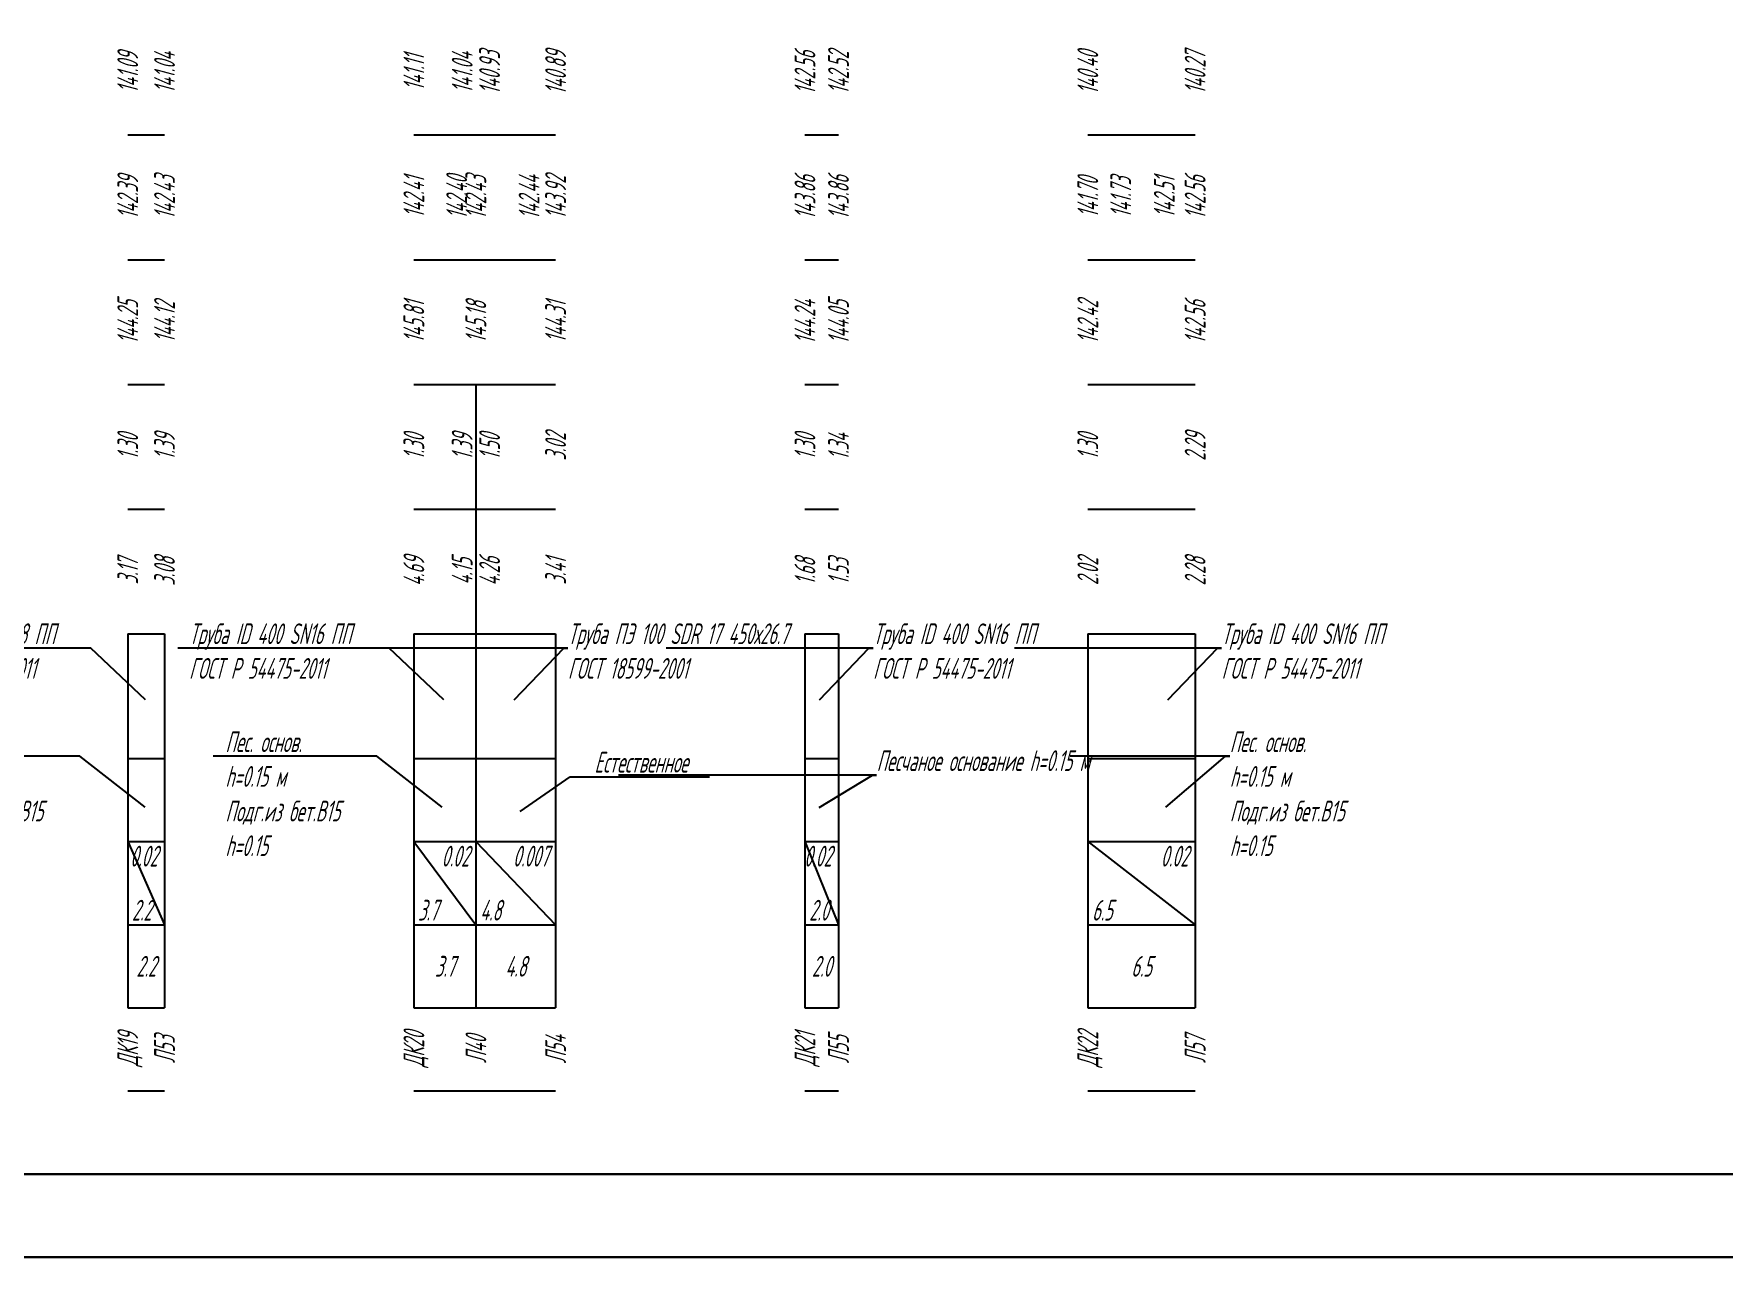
# Model space of a CAD drawing. Header units: metres. Extents: x -30 to 2050, y -671 to -251.
# Drawn here: x 1592.7 to 1796, y -670.5 to -523.4 of the extents above; entities that cross this region are included whole.
import ezdxf
from ezdxf import colors
from ezdxf.entities.mleader import LeaderData, LeaderLine
from ezdxf.enums import TextEntityAlignment as Align
from ezdxf.math import Vec2, Vec3

# ---------------------------------------------------------------- set-up
doc = ezdxf.new("R2010")
doc.units = ezdxf.units.M
doc.header["$LTSCALE"] = 0.2
doc.layers.add('МГТ_ИГ_Вспомогательный', color=220, linetype='Continuous', lineweight=30)
doc.layers.add('Таблица', color=7, linetype='Continuous')
doc.styles.add('SPDS', font='SPDS', dxfattribs={"width": 0.7, "oblique": 15, "height": 2.5})
doc.styles.get("Standard").update_dxf_attribs({"font": 'SPDS.shx', "width": 0.7, "oblique": 15, "height": 3})

# ---------------------------------------------------------------- blocks, each defined once
blk = doc.blocks.new('_None')

msp = doc.modelspace()

# ---------------------------------------------------------------- linework, layer by layer
at = {"layer": 'МГТ_ИГ_Вспомогательный', "color": 0}
for points in [[(-30, -250.55), (2050, -250.55), (2050, -670.55), (-30, -670.55)], [(2045, -660.55), (-10, -660.55), (-10, -255.55), (2045, -255.55)]]:
    msp.add_lwpolyline(points, close=True, dxfattribs=at)
at = {"layer": 'Таблица'}
for p, q in [((1604.04, -535.55), (1608.46, -535.55)), ((1638.46, -535.55), (1655.51, -535.55)), ((1685.51, -535.55), (1689.54, -535.55)), ((1719.54, -535.55), (1732.45, -535.55)), ((1604.04, -550.55), (1608.46, -550.55)), ((1638.46, -550.55), (1655.51, -550.55)), ((1685.51, -550.55), (1689.54, -550.55)), ((1719.54, -550.55), (1732.45, -550.55)), ((1604.04, -565.55), (1608.46, -565.55)), ((1638.46, -565.55), (1655.51, -565.55)), ((1645.92, -565.55), (1645.92, -580.55)), ((1685.51, -565.55), (1689.54, -565.55)), ((1719.54, -565.55), (1732.45, -565.55)), ((1604.04, -580.55), (1608.46, -580.55)), ((1638.46, -580.55), (1655.51, -580.55)), ((1645.92, -580.55), (1645.92, -595.55)), ((1685.51, -580.55), (1689.54, -580.55)), ((1719.54, -580.55), (1732.45, -580.55)), ((1604.04, -595.55), (1608.46, -595.55)), ((1604.04, -595.55), (1604.04, -610.55)), ((1608.46, -595.55), (1608.46, -610.55)), ((1638.46, -595.55), (1655.51, -595.55)), ((1638.46, -595.55), (1638.46, -610.55)), ((1645.92, -595.55), (1645.92, -620.55)), ((1655.51, -595.55), (1655.51, -610.55)), ((1685.51, -595.55), (1689.54, -595.55)), ((1685.51, -595.55), (1685.51, -610.55)), ((1689.54, -595.55), (1689.54, -610.55)), ((1719.54, -595.55), (1732.45, -595.55)), ((1719.54, -595.55), (1719.54, -610.55)), ((1732.45, -595.55), (1732.45, -610.55)), ((1604.04, -610.55), (1604.04, -620.55)), ((1604.04, -610.55), (1608.46, -610.55)), ((1608.46, -610.55), (1608.46, -620.55)), ((1638.46, -610.55), (1638.46, -620.55)), ((1638.46, -610.55), (1655.51, -610.55)), ((1655.51, -610.55), (1655.51, -620.55)), ((1685.51, -610.55), (1685.51, -620.55)), ((1685.51, -610.55), (1689.54, -610.55)), ((1689.54, -610.55), (1689.54, -620.55)), ((1719.54, -610.55), (1719.54, -620.55)), ((1719.54, -610.55), (1732.45, -610.55)), ((1732.45, -610.55), (1732.45, -620.55)), ((1604.04, -620.55), (1604.04, -630.55)), ((1604.04, -620.55), (1608.46, -630.55)), ((1604.04, -620.55), (1608.46, -620.55)), ((1608.46, -620.55), (1608.46, -630.55)), ((1638.46, -620.55), (1638.46, -630.55)), ((1638.46, -620.55), (1645.92, -630.55)), ((1638.46, -620.55), (1655.51, -620.55)), ((1645.92, -620.55), (1645.92, -630.55)), ((1645.92, -620.55), (1655.51, -630.55)), ((1655.51, -620.55), (1655.51, -630.55)), ((1685.51, -620.55), (1685.51, -630.55)), ((1685.51, -620.55), (1689.54, -630.55)), ((1685.51, -620.55), (1689.54, -620.55)), ((1689.54, -620.55), (1689.54, -630.55)), ((1719.54, -620.55), (1719.54, -630.55)), ((1719.54, -620.55), (1732.45, -630.55)), ((1719.54, -620.55), (1732.45, -620.55)), ((1732.45, -620.55), (1732.45, -630.55)), ((1604.04, -630.55), (1604.04, -640.55)), ((1604.04, -630.55), (1608.46, -630.55)), ((1608.46, -630.55), (1608.46, -640.55)), ((1638.46, -630.55), (1638.46, -640.55)), ((1638.46, -630.55), (1655.51, -630.55)), ((1645.92, -630.55), (1645.92, -640.55)), ((1655.51, -630.55), (1655.51, -640.55)), ((1685.51, -630.55), (1685.51, -640.55)), ((1685.51, -630.55), (1689.54, -630.55)), ((1689.54, -630.55), (1689.54, -640.55)), ((1719.54, -630.55), (1719.54, -640.55)), ((1719.54, -630.55), (1732.45, -630.55)), ((1732.45, -630.55), (1732.45, -640.55)), ((1604.04, -640.55), (1608.46, -640.55)), ((1638.46, -640.55), (1655.51, -640.55)), ((1685.51, -640.55), (1689.54, -640.55)), ((1719.54, -640.55), (1732.45, -640.55)), ((1604.04, -650.55), (1608.46, -650.55)), ((1638.46, -650.55), (1655.51, -650.55)), ((1685.51, -650.55), (1689.54, -650.55)), ((1719.54, -650.55), (1732.45, -650.55))]:
    msp.add_line(p, q, dxfattribs=at)

# ---------------------------------------------------------------- texts
at = {"layer": 'Таблица', "oblique": 15, "width": 0.7}
for s, p in [('141.09', (1604.04, -528.05)), ('141.04', (1608.46, -528.05)), ('141.11', (1638.46, -528.05)), ('140.89', (1655.51, -528.05)), ('142.56', (1685.51, -528.05)), ('142.52', (1689.54, -528.05)), ('140.40', (1719.54, -528.05)), ('140.27', (1732.45, -528.05)), ('142.39', (1604.04, -543.05)), ('142.43', (1608.46, -543.05)), ('142.41', (1638.46, -543.05)), ('142.40', (1643.61, -543.05)), ('142.43', (1645.92, -543.05)), ('142.43', (1645.92, -543.05)), ('142.44', (1652.32, -543.05)), ('143.92', (1655.51, -543.05)), ('143.86', (1685.51, -543.05)), ('143.86', (1689.54, -543.05)), ('141.70', (1719.54, -543.05)), ('141.73', (1723.5, -543.05)), ('142.51', (1728.74, -543.05)), ('142.56', (1732.45, -543.05)), ('144.25', (1604.04, -558.05)), ('144.12', (1608.46, -558.05)), ('145.81', (1638.46, -558.05)), ('145.18', (1645.92, -558.05)), ('145.18', (1645.92, -558.05)), ('144.31', (1655.51, -558.05)), ('144.24', (1685.51, -558.05)), ('144.05', (1689.54, -558.05)), ('142.42', (1719.54, -558.05)), ('142.56', (1732.45, -558.05)), ('1.39', (1608.46, -573.05)), ('3.02', (1655.51, -573.05)), ('2.29', (1732.45, -573.05)), ('1.30', (1604.04, -573.05)), ('1.30', (1638.46, -573.05)), ('1.30', (1685.51, -573.05)), ('1.34', (1689.54, -573.05)), ('1.30', (1719.54, -573.05)), ('3.17', (1604.04, -588.05)), ('3.08', (1608.46, -588.05)), ('4.69', (1638.46, -588.05)), ('3.41', (1655.51, -588.05)), ('1.68', (1685.51, -588.05)), ('1.53', (1689.54, -588.05)), ('2.02', (1719.54, -588.05)), ('2.28', (1732.45, -588.05)), ('ДК19', (1604.04, -645.55)), ('Л53', (1608.46, -645.55)), ('ДК20', (1638.46, -645.55)), ('Л40', (1645.92, -645.55)), ('Л54', (1655.51, -645.55)), ('ДК21', (1685.51, -645.55)), ('Л55', (1689.54, -645.55)), ('ДК22', (1719.54, -645.55)), ('Л57', (1732.45, -645.55))]:
    msp.add_text(s, height=2.5, rotation=90, dxfattribs=at).set_placement(p, align=Align.MIDDLE_CENTER)
for s, p in [('141.04', (1645.52, -528.05)), ('1.39', (1645.52, -573.05)), ('4.15', (1645.52, -588.05))]:
    msp.add_text(s, height=2.5, rotation=90, dxfattribs=at).set_placement(p, align=Align.CENTER)
for s, p in [('140.93', (1646.32, -528.05)), ('1.50', (1646.32, -573.05)), ('4.26', (1646.32, -588.05))]:
    msp.add_text(s, height=2.5, rotation=90, dxfattribs=at).set_placement(p, align=Align.TOP_CENTER)
for s, p in [('0.02', (1607.62, -621.05)), ('0.02', (1645.09, -621.05)), ('0.007', (1654.67, -621.05)), ('0.02', (1688.7, -621.05)), ('0.02', (1731.61, -621.05))]:
    msp.add_text(s, height=2.5, dxfattribs=at).set_placement(p, align=Align.TOP_RIGHT)
for s, p in [('2.2', (1604.54, -630.05)), ('3.7', (1638.96, -630.05)), ('4.8', (1646.42, -630.05)), ('2.0', (1686.01, -630.05)), ('6.5', (1720.04, -630.05))]:
    msp.add_text(s, height=2.5, dxfattribs=at).set_placement(p)
for s, p in [('2.2', (1606.25, -635.55)), ('3.7', (1642.19, -635.55)), ('4.8', (1650.72, -635.55)), ('2.0', (1687.52, -635.55)), ('6.5', (1725.99, -635.55))]:
    msp.add_text(s, height=2.5, dxfattribs=at).set_placement(p, align=Align.MIDDLE_CENTER)

# ---------------------------------------------------------------- leaders
at = {"layer": 'Таблица'}
ml = msp.add_multileader_mtext('Standard', dxfattribs=at)
ml.set_content('Труба ID 400 SN8 ПП\\PГОСТ Р 54475-2011 ', color=256, style='SPDS')
ml.set_leader_properties()
ml.set_arrow_properties(name='NONE')
ml.build(insert=Vec2(0, 0))
ml.multileader.update_dxf_attribs({"text_left_attachment_type": 6, "text_right_attachment_type": 6, "dogleg_length": 0.5, "arrow_head_size": 1})
ctx = ml.context
ctx.base_point, ctx.char_height, ctx.arrow_head_size, ctx.landing_gap_size, ctx.plane_origin = Vec3(1576.46, -597.3), 2.5, 1, 0, Vec3(-290.94, 139.54)
ctx.left_attachment, ctx.right_attachment = 6, 6
notes = []
notes.append((ctx, [(0, (1, 1, 0), (1599.6, -597.3), (-1, 0), 0.5, [(0, [(1606.19, -603.51)], 0, [])])]))
ctx.mtext.insert, ctx.mtext.width, ctx.mtext.defined_height, ctx.mtext.line_spacing_style, ctx.mtext.flow_direction = Vec3(1576.46, -594.3), 30.7466, 8.51, 2, 5
ml = msp.add_multileader_mtext('Standard', dxfattribs=at)
ml.set_content('Труба ID 400 SN16 ПП\\PГОСТ Р 54475-2011 ', color=256, style='SPDS')
ml.set_leader_properties()
ml.set_arrow_properties(name='NONE')
ml.build(insert=Vec2(0, 0))
ml.multileader.update_dxf_attribs({"text_left_attachment_type": 6, "text_right_attachment_type": 6, "dogleg_length": 0.5, "arrow_head_size": 1})
ctx = ml.context
ctx.base_point, ctx.char_height, ctx.arrow_head_size, ctx.landing_gap_size, ctx.plane_origin = Vec3(1611.42, -597.3), 2.5, 1, 0, Vec3(-255.07, 139.54)
ctx.left_attachment, ctx.right_attachment = 6, 6
notes.append((ctx, [(0, (1, 1, 0), (1635.47, -597.3), (-1, 0), 0.5, [(0, [(1642.07, -603.51)], 0, [])])]))
ctx.mtext.insert, ctx.mtext.width, ctx.mtext.defined_height, ctx.mtext.line_spacing_style, ctx.mtext.flow_direction = Vec3(1611.42, -594.3), 30.7466, 8.51, 2, 5
ml = msp.add_multileader_mtext('Standard', dxfattribs=at)
ml.set_content('Труба ПЭ 100 SDR 17 450х26.7 \\PГОСТ 18599-2001', color=256, style='SPDS')
ml.set_leader_properties()
ml.set_arrow_properties(name='NONE')
ml.build(insert=Vec2(0, 0))
ml.multileader.update_dxf_attribs({"text_left_attachment_type": 6, "text_right_attachment_type": 6, "dogleg_length": 0.5, "arrow_head_size": 1})
ctx = ml.context
ctx.base_point, ctx.char_height, ctx.arrow_head_size, ctx.landing_gap_size, ctx.plane_origin = Vec3(1656.99, -597.3), 2.5, 1, 0, Vec3(-246.61, 139.54)
ctx.left_attachment, ctx.right_attachment = 6, 6
notes.append((ctx, [(1, (1, 1, 0), (1656.49, -597.3), (1, 0), 0.5, [(0, [(1650.53, -603.51)], 0, [])])]))
ctx.mtext.insert, ctx.mtext.width, ctx.mtext.defined_height, ctx.mtext.line_spacing_style, ctx.mtext.flow_direction = Vec3(1656.99, -594.3), 30.7466, 8.51, 2, 5
ml = msp.add_multileader_mtext('Standard', dxfattribs=at)
ml.set_content('Труба ID 400 SN16 ПП\\PГОСТ Р 54475-2011 ', color=256, style='SPDS')
ml.set_leader_properties()
ml.set_arrow_properties(name='NONE')
ml.build(insert=Vec2(0, 0))
ml.multileader.update_dxf_attribs({"text_left_attachment_type": 6, "text_right_attachment_type": 6, "dogleg_length": 0.5, "arrow_head_size": 1})
ctx = ml.context
ctx.base_point, ctx.char_height, ctx.arrow_head_size, ctx.landing_gap_size, ctx.plane_origin = Vec3(1693.71, -597.3), 2.5, 1, 0, Vec3(-209.89, 139.54)
ctx.left_attachment, ctx.right_attachment = 6, 6
notes.append((ctx, [(1, (1, 1, 0), (1693.21, -597.3), (1, 0), 0.5, [(0, [(1687.25, -603.51)], 0, [])])]))
ctx.mtext.insert, ctx.mtext.width, ctx.mtext.defined_height, ctx.mtext.line_spacing_style, ctx.mtext.flow_direction = Vec3(1693.71, -594.3), 30.7466, 8.51, 2, 5
ml = msp.add_multileader_mtext('Standard', dxfattribs=at)
ml.set_content('Труба ID 400 SN16 ПП\\PГОСТ Р 54475-2011 ', color=256, style='SPDS')
ml.set_leader_properties()
ml.set_arrow_properties(name='NONE')
ml.build(insert=Vec2(0, 0))
ml.multileader.update_dxf_attribs({"text_left_attachment_type": 6, "text_right_attachment_type": 6, "dogleg_length": 0.5, "arrow_head_size": 1})
ctx = ml.context
ctx.base_point, ctx.char_height, ctx.arrow_head_size, ctx.landing_gap_size, ctx.plane_origin = Vec3(1735.63, -597.3), 2.5, 1, 0, Vec3(-167.96, 139.54)
ctx.left_attachment, ctx.right_attachment = 6, 6
notes.append((ctx, [(1, (1, 1, 0), (1735.13, -597.3), (1, 0), 0.5, [(0, [(1729.18, -603.51)], 0, [])])]))
ctx.mtext.insert, ctx.mtext.width, ctx.mtext.defined_height, ctx.mtext.line_spacing_style, ctx.mtext.flow_direction = Vec3(1735.63, -594.3), 30.7466, 8.51, 2, 5
ml = msp.add_multileader_mtext('Standard', dxfattribs=at)
ml.set_content('Пес. основ. \\Ph=0.15 м \\PПодг.из бет.B15 \\Ph=0.15 ', color=256, style='SPDS')
ml.set_leader_properties()
ml.set_arrow_properties(name='NONE')
ml.build(insert=Vec2(0, 0))
ml.multileader.update_dxf_attribs({"text_left_attachment_type": 6, "text_right_attachment_type": 6, "dogleg_length": 0.5, "arrow_head_size": 1})
ctx = ml.context
ctx.base_point, ctx.char_height, ctx.arrow_head_size, ctx.landing_gap_size, ctx.plane_origin = Vec3(1580.06, -610.29), 2.5, 1, 0, Vec3(-294.73, 131.1)
ctx.left_attachment, ctx.right_attachment = 6, 6
notes.append((ctx, [(0, (1, 1, 0), (1598.29, -610.29), (-1, 0), 0.5, [(0, [(1606.12, -616.39)], 0, [])])]))
ctx.mtext.insert, ctx.mtext.width, ctx.mtext.defined_height, ctx.mtext.line_spacing_style, ctx.mtext.flow_direction = Vec3(1580.06, -607.29), 28.2443, 9.03, 2, 5
ml = msp.add_multileader_mtext('Standard', dxfattribs=at)
ml.set_content('Пес. основ. \\Ph=0.15 м \\PПодг.из бет.B15 \\Ph=0.15 ', color=256, style='SPDS')
ml.set_leader_properties()
ml.set_arrow_properties(name='NONE')
ml.build(insert=Vec2(0, 0))
ml.multileader.update_dxf_attribs({"text_left_attachment_type": 6, "text_right_attachment_type": 6, "dogleg_length": 0.5, "arrow_head_size": 1})
ctx = ml.context
ctx.base_point, ctx.char_height, ctx.arrow_head_size, ctx.landing_gap_size, ctx.plane_origin = Vec3(1615.79, -610.29), 2.5, 1, 0, Vec3(-259, 131.1)
ctx.left_attachment, ctx.right_attachment = 6, 6
notes.append((ctx, [(0, (1, 1, 0), (1634.02, -610.29), (-1, 0), 0.5, [(0, [(1641.86, -616.39)], 0, [])])]))
ctx.mtext.insert, ctx.mtext.width, ctx.mtext.defined_height, ctx.mtext.line_spacing_style, ctx.mtext.flow_direction = Vec3(1615.79, -607.29), 28.2443, 9.03, 2, 5
ml = msp.add_multileader_mtext('Standard', dxfattribs=at)
ml.set_content('Пес. основ. \\Ph=0.15 м \\PПодг.из бет.B15 \\Ph=0.15 ', color=256, style='SPDS')
ml.set_leader_properties()
ml.set_arrow_properties(name='NONE')
ml.build(insert=Vec2(0, 0))
ml.multileader.update_dxf_attribs({"text_left_attachment_type": 6, "text_right_attachment_type": 6, "dogleg_length": 0.5, "arrow_head_size": 1})
ctx = ml.context
ctx.base_point, ctx.char_height, ctx.arrow_head_size, ctx.landing_gap_size, ctx.plane_origin = Vec3(1736.62, -610.29), 2.5, 1, 0, Vec3(-171.93, 131.1)
ctx.left_attachment, ctx.right_attachment = 6, 6
notes.append((ctx, [(1, (1, 1, 0), (1736.12, -610.29), (1, 0), 0.5, [(0, [(1728.93, -616.39)], 0, [])])]))
ctx.mtext.insert, ctx.mtext.width, ctx.mtext.defined_height, ctx.mtext.line_spacing_style, ctx.mtext.flow_direction = Vec3(1736.62, -607.29), 28.2443, 9.03, 2, 5
ml = msp.add_multileader_mtext('Standard', dxfattribs=at)
ml.set_content('Песчаное основание h=0.15 м', color=256, style='SPDS')
ml.set_leader_properties()
ml.set_arrow_properties(name='NONE')
ml.build(insert=Vec2(0, 0))
ml.multileader.update_dxf_attribs({"text_left_attachment_type": 6, "text_right_attachment_type": 6, "dogleg_length": 0.5, "arrow_head_size": 1})
ctx = ml.context
ctx.base_point, ctx.char_height, ctx.arrow_head_size, ctx.landing_gap_size, ctx.plane_origin = Vec3(1694.13, -612.57), 2.5, 1, 0, Vec3(-209.8, 124.08)
ctx.left_attachment, ctx.right_attachment = 6, 6
notes.append((ctx, [(1, (1, 1, 0), (1693.63, -612.57), (1, 0), 0.5, [(0, [(1687.22, -616.46)], 0, [])])]))
ctx.mtext.insert, ctx.mtext.width, ctx.mtext.defined_height, ctx.mtext.line_spacing_style, ctx.mtext.flow_direction = Vec3(1694.13, -609.57), 30.7466, 8.51, 2, 5
ml = msp.add_multileader_mtext('Standard', dxfattribs=at)
ml.set_content('{\\Q15;\\W0.7;Естественное}', color=256, style='SPDS')
ml.set_leader_properties()
ml.set_arrow_properties(name='NONE')
ml.build(insert=Vec2(0, 0))
ml.multileader.update_dxf_attribs({"text_left_attachment_type": 6, "text_right_attachment_type": 6, "dogleg_length": 0.5, "arrow_head_size": 1})
ctx = ml.context
ctx.base_point, ctx.char_height, ctx.arrow_head_size, ctx.landing_gap_size, ctx.plane_origin = Vec3(1657.78, -612.75), 2.5, 1, 0, Vec3(-247.41, 126.94)
ctx.left_attachment, ctx.right_attachment, ctx.text_align_type = 6, 6, 1
notes.append((ctx, [(1, (1, 1, 0), (1657.28, -612.75), (1, 0), 0.5, [(0, [(1651.26, -616.93)], 0, [])])]))
ctx.mtext.insert, ctx.mtext.width, ctx.mtext.defined_height, ctx.mtext.alignment, ctx.mtext.line_spacing_style, ctx.mtext.flow_direction = Vec3(1665.8, -609.75), 22.007, 8.32, 2, 2, 5
for ctx, leaders in notes:
    for number, flags, end, landing, length, lines in leaders:
        leader = LeaderData()
        leader.index, (leader.has_last_leader_line, leader.has_dogleg_vector, leader.attachment_direction) = number, flags
        leader.last_leader_point, leader.dogleg_vector, leader.dogleg_length = Vec3(end), Vec3(landing), length
        for number, points, colour, breaks in lines:
            line = LeaderLine()
            line.index, line.vertices, line.color, line.breaks = number, Vec3.list(points), colors.encode_raw_color(colour), breaks
            leader.lines.append(line)
        ctx.leaders.append(leader)

doc.saveas('drawing.dxf')
